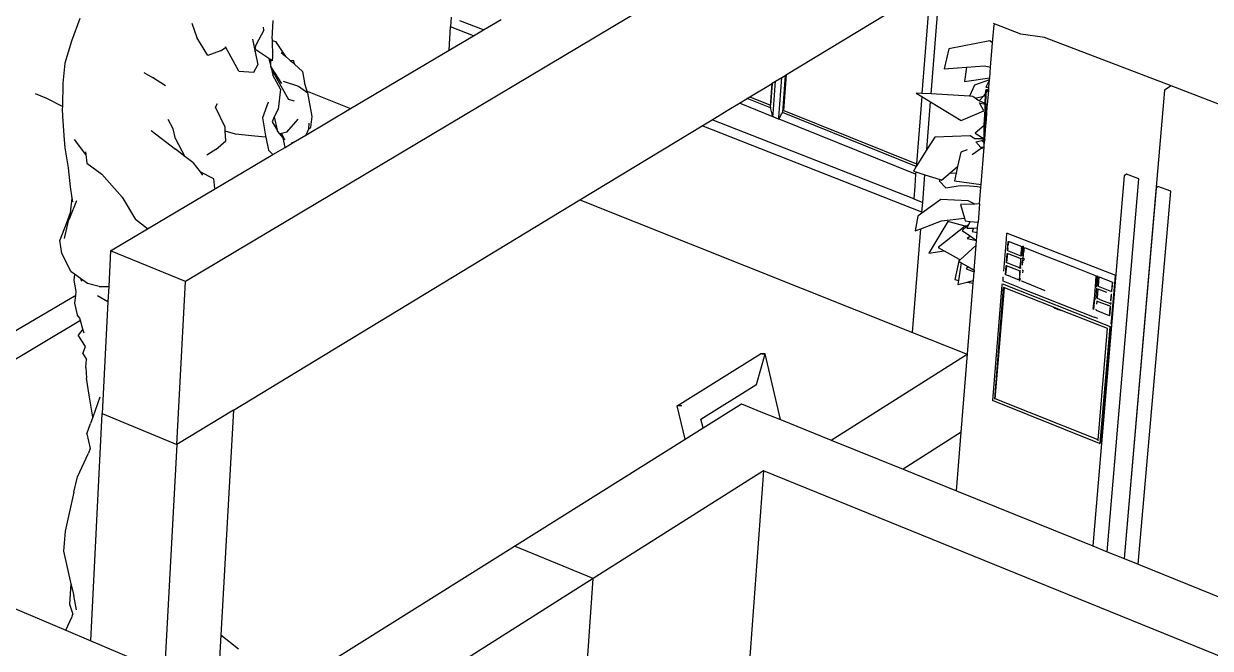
# Model space of a CAD drawing. Header units: millimetres. Extents: x -650 to 3773, y 316 to 2389.
# Drawn here: x 16 to 144.2, y 1126.2 to 1193.7 of the extents above; entities that cross this region are included whole.
import ezdxf

# ---------------------------------------------------------------- set-up
doc = ezdxf.new("R2010")
doc.units = ezdxf.units.MM

# ---------------------------------------------------------------- blocks, each defined once
blk = doc.blocks.new('A$C32a77e9e')
for p, q in [((792.09, 535.69), (683.33, 470.74)), ((763.95, 491.01), (764.91, 503.19)), ((748.3, 493.11), (763.84, 502.54)), ((763.84, 502.54), (762.94, 491.07)), ((671.91, 499.18), (671.03, 496.73)), ((692.7, 496.97), (692.81, 498.95)), ((712.05, 499.3), (711.99, 498.27)), ((715.54, 497.93), (717.47, 499.07)), ((684.01, 498.67), (684.56, 497.1)), ((691.82, 497.92), (690.94, 496.29)), ((691.82, 497.92), (691.77, 498.24)), ((711.83, 495.73), (711.99, 498.27)), ((714.48, 497.29), (711.99, 498.27)), ((715.54, 497.93), (713, 498.93)), ((714.48, 497.29), (715.54, 497.93)), ((770.58, 496.53), (770.74, 498.49)), ((770.87, 498.57), (770.69, 498.64)), ((770.87, 498.57), (770.74, 498.49)), ((773.63, 497.49), (770.87, 498.57)), ((671.03, 496.73), (670.29, 494.34)), ((685.74, 495.18), (684.56, 497.1)), ((690.57, 496.95), (690.86, 495.58)), ((692.7, 496.97), (692.7, 496.79)), ((692.7, 496.79), (693.12, 496.68)), ((692.7, 496.79), (692.74, 495.07)), ((694.17, 495.05), (693.12, 496.68)), ((711.83, 495.73), (714.48, 497.29)), ((770.27, 496.75), (765.85, 495.9)), ((770.58, 496.53), (770.27, 496.75)), ((770.36, 493.9), (770.58, 496.53)), ((776.19, 497.13), (773.63, 497.49)), ((789.87, 491.88), (776.19, 497.13)), ((687.13, 495.68), (685.74, 495.18)), ((687.13, 495.68), (687.63, 496.01)), ((689.1, 493.48), (687.67, 496.11)), ((690.86, 495.58), (690.89, 495.86)), ((690.86, 495.58), (691.17, 494.17)), ((690.89, 495.86), (690.94, 496.29)), ((690.89, 495.86), (690.95, 495.8)), ((692.35, 494.84), (690.95, 495.8)), ((693.67, 495.48), (694.17, 495.05)), ((701.19, 489.43), (711.83, 495.73)), ((765.85, 495.9), (765.34, 493.74)), ((670.25, 493.98), (670.08, 492.18)), ((670.29, 494.34), (670.25, 493.98)), ((690.73, 493.36), (691.17, 494.17)), ((692.57, 494.69), (692.35, 494.84)), ((692.35, 494.84), (692.57, 493.93)), ((692.57, 494.06), (692.57, 494.69)), ((692.72, 494.59), (692.57, 494.69)), ((692.6, 493.87), (692.57, 494.06)), ((692.57, 493.93), (692.57, 494.06)), ((692.57, 493.93), (692.63, 493.68)), ((692.6, 493.87), (693.73, 492.15)), ((692.74, 495.07), (692.72, 494.59)), ((694.17, 495.05), (694.66, 494.64)), ((695.04, 494.58), (694.66, 494.64)), ((694.66, 494.64), (695.03, 494.33)), ((695.03, 494.33), (695.12, 494.25)), ((695.12, 494.25), (695.04, 494.58)), ((695.12, 494.25), (696, 493.43)), ((765.34, 493.74), (767.77, 493.92)), ((767.77, 493.92), (767.56, 492.37)), ((767.77, 493.92), (769.71, 494.06)), ((769.71, 494.06), (770.36, 493.9)), ((770.27, 492.77), (770.36, 493.9)), ((678.84, 493.35), (679.78, 492.8)), ((681.16, 491.88), (679.78, 492.8)), ((689.1, 493.48), (690.73, 493.36)), ((692.63, 493.68), (694.47, 490.42)), ((692.63, 493.68), (692.78, 493.03)), ((693.62, 491.53), (692.78, 493.03)), ((696, 493.43), (696.21, 492.23)), ((747.11, 492.38), (747.79, 492.8)), ((747.48, 488.45), (747.79, 492.8)), ((747.79, 492.8), (748.15, 493.02)), ((748.15, 493.02), (747.86, 489)), ((748.02, 489.22), (748.3, 493.11)), ((748.15, 493.02), (748.3, 493.11)), ((767.56, 492.37), (770.27, 492.77)), ((770.25, 492.55), (768.63, 491.98)), ((770.25, 492.53), (769.86, 491.75)), ((770.19, 491.76), (770.25, 492.53)), ((770.25, 492.55), (770.27, 492.77)), ((770.25, 492.53), (770.25, 492.55)), ((670.08, 492.18), (670.03, 489.67)), ((693.62, 491.53), (693.35, 489.38)), ((693.89, 492.38), (695.55, 491.84)), ((695.55, 491.84), (696.55, 491.13)), ((696.5, 491.3), (696.21, 492.23)), ((696.5, 491.3), (701.19, 489.43)), ((696.55, 491.13), (696.5, 491.3)), ((744.34, 490.7), (746.74, 492.16)), ((746.74, 492.16), (746.57, 489.8)), ((746.58, 489.61), (746.77, 492.18)), ((746.74, 492.16), (746.77, 492.18)), ((746.77, 492.18), (747.11, 492.38)), ((746.85, 488.85), (747.11, 492.38)), ((768.63, 491.98), (768.08, 490.77)), ((769.82, 491.08), (769.87, 491.5)), ((769.86, 491.75), (770.19, 491.76)), ((769.87, 491.5), (769.89, 491.51)), ((769.89, 491.51), (769.92, 491.5)), ((770.01, 491.31), (769.89, 491.16)), ((769.9, 491.29), (769.89, 491.28)), ((769.89, 491.28), (769.9, 491.27)), ((769.89, 491.16), (769.9, 491.27)), ((770.17, 491.59), (769.9, 491.29)), ((769.9, 491.29), (769.92, 491.5)), ((769.9, 491.27), (769.9, 491.29)), ((769.9, 491.27), (769.93, 491.26)), ((769.93, 491.26), (770.01, 491.31)), ((770.01, 491.31), (770.16, 491.4)), ((770.03, 489.83), (770.16, 491.4)), ((770.16, 491.4), (770.17, 491.59)), ((770.17, 491.59), (770.19, 491.76)), ((789.15, 491.43), (784.79, 440.76)), ((789.87, 491.88), (789.15, 491.43)), ((807.86, 484.97), (789.87, 491.88)), ((668.36, 490.52), (667.14, 491.02)), ((670.03, 489.67), (668.36, 490.52)), ((686.58, 489.57), (686.81, 489.98)), ((692.29, 490.12), (691.65, 488.43)), ((695.12, 490.23), (694.47, 490.42)), ((697.02, 488.57), (696.55, 491.13)), ((741.89, 489.21), (743.21, 490.02)), ((743.21, 490.02), (744.06, 490.53)), ((746.77, 488.58), (743.21, 490.02)), ((744.06, 490.53), (744.34, 490.7)), ((746.57, 489.52), (744.06, 490.53)), ((744.34, 490.7), (746.57, 489.8)), ((762.94, 491.07), (762.33, 491.1)), ((762.33, 491.1), (762.92, 490.74)), ((762.92, 490.74), (762.35, 483.45)), ((762.92, 490.74), (763.88, 490.15)), ((763.95, 491.01), (762.94, 491.07)), ((763.48, 484.99), (763.88, 490.15)), ((763.88, 490.15), (767.17, 488.14)), ((768.08, 490.77), (763.95, 491.01)), ((768.43, 490.75), (768.08, 490.77)), ((768.71, 490.54), (768.43, 490.75)), ((768.71, 490.54), (769.58, 490.79)), ((769, 490.33), (768.71, 490.54)), ((769.13, 490.27), (769, 490.33)), ((769.58, 490.79), (769.13, 490.27)), ((769.79, 489.99), (769.13, 490.27)), ((769.63, 489.2), (769.16, 490.04)), ((769.16, 490.04), (769.79, 489.9)), ((769.82, 491.08), (769.58, 490.79)), ((769.79, 489.98), (769.8, 490.98)), ((769.79, 489.98), (769.79, 489.99)), ((769.79, 489.91), (769.79, 489.98)), ((769.81, 489.94), (769.79, 489.98)), ((769.8, 490.98), (769.82, 491.08)), ((769.83, 491.09), (769.82, 491.08)), ((769.86, 489.91), (769.87, 490.98)), ((769.87, 490.98), (769.89, 491.16)), ((769.89, 491.16), (769.87, 491.14)), ((670.03, 489.67), (670.02, 489.37)), ((670.02, 489.37), (670.05, 488.61)), ((687.61, 487.41), (686.58, 489.57)), ((693.35, 489.38), (692.93, 488.52)), ((696.36, 486.56), (701.19, 489.43)), ((740.25, 488.22), (741.89, 489.21)), ((746.58, 489.52), (746.57, 489.52)), ((746.58, 489.52), (746.58, 489.61)), ((746.58, 489.55), (746.59, 489.55)), ((746.59, 489.55), (746.58, 489.55)), ((746.58, 489.55), (746.59, 489.55)), ((746.59, 489.52), (746.58, 489.52)), ((746.59, 489.52), (746.58, 489.52)), ((746.58, 489.49), (746.58, 489.52)), ((746.6, 489.4), (746.58, 489.49)), ((746.59, 489.59), (746.59, 489.58)), ((746.59, 489.58), (746.59, 489.58)), ((746.59, 489.58), (746.59, 489.58)), ((746.59, 489.58), (746.59, 489.55)), ((746.59, 489.55), (746.6, 489.55)), ((746.6, 489.54), (746.59, 489.55)), ((746.59, 489.55), (746.6, 489.55)), ((746.59, 489.55), (746.59, 489.52)), ((746.59, 489.55), (746.59, 489.55)), ((746.59, 489.55), (746.59, 489.55)), ((746.6, 489.53), (746.59, 489.52)), ((746.59, 489.52), (746.59, 489.52)), ((746.8, 488.67), (746.6, 489.4)), ((746.84, 488.59), (746.85, 488.85)), ((747.51, 488.36), (747.8, 488.89)), ((747.8, 488.89), (747.84, 488.96)), ((747.84, 488.96), (747.86, 488.98)), ((747.88, 488.99), (747.86, 489)), ((747.86, 488.98), (747.88, 488.99)), ((762.33, 483.17), (747.88, 488.99)), ((748.02, 489.22), (762.35, 483.45)), ((767.17, 488.14), (769.63, 489.2)), ((769.68, 487.67), (769.78, 489.34)), ((769.78, 489.34), (769.79, 489.9)), ((769.78, 487.83), (769.83, 488.83)), ((769.79, 489.9), (769.82, 489.89)), ((769.82, 489.89), (769.81, 489.94)), ((769.81, 489.94), (769.86, 489.91)), ((769.83, 488.83), (769.86, 489.35)), ((769.9, 488.85), (769.83, 488.83)), ((769.83, 488.83), (769.95, 488.85)), ((769.83, 488.83), (769.83, 488.83)), ((769.86, 489.35), (769.86, 489.91)), ((769.86, 489.91), (770.03, 489.83)), ((769.87, 487.82), (769.95, 488.85)), ((769.95, 488.86), (769.9, 488.85)), ((769.95, 488.86), (770.01, 489.66)), ((769.95, 488.85), (769.95, 488.86)), ((770.01, 489.66), (770.03, 489.83)), ((670.05, 488.61), (670.19, 486.5)), ((682.01, 487.25), (681.47, 488.25)), ((687.63, 487), (687.61, 487.41)), ((691.65, 488.43), (691.98, 486.49)), ((692.93, 488.52), (692.69, 488.01)), ((692.69, 488.01), (693.24, 487.09)), ((692.93, 488.52), (693.24, 487.09)), ((694.3, 486.88), (695.5, 488.29)), ((696.66, 487.85), (696.63, 487.21)), ((696.63, 487.2), (696.89, 487.43)), ((696.89, 487.43), (697.02, 488.57)), ((725.97, 479.55), (739.19, 487.57)), ((739.19, 487.57), (740.25, 488.22)), ((762.95, 478.23), (739.19, 487.57)), ((762.05, 479.65), (740.25, 488.22)), ((746.81, 488.57), (746.77, 488.58)), ((746.82, 488.59), (746.8, 488.67)), ((746.81, 488.57), (746.84, 488.57)), ((746.84, 488.59), (746.82, 488.59)), ((746.84, 488.57), (746.84, 488.59)), ((746.84, 488.56), (746.84, 488.57)), ((746.84, 488.56), (746.88, 488.54)), ((746.89, 488.61), (746.88, 488.6)), ((746.88, 488.59), (746.89, 488.6)), ((746.88, 488.54), (747.4, 488.33)), ((747.4, 488.33), (747.45, 488.31)), ((747.45, 488.31), (747.49, 488.33)), ((747.47, 488.33), (747.48, 488.45)), ((747.47, 488.33), (747.49, 488.33)), ((747.48, 488.3), (747.49, 488.33)), ((747.52, 488.28), (747.48, 488.3)), ((747.49, 488.33), (747.51, 488.36)), ((747.49, 488.33), (747.51, 488.34)), ((747.49, 488.33), (747.49, 488.33)), ((762.26, 482.34), (747.52, 488.28)), ((769.67, 487.61), (768.68, 486.76)), ((769.68, 487.67), (769.65, 487.66)), ((769.65, 487.66), (769.67, 487.64)), ((769.66, 487.44), (769.65, 487.41)), ((769.65, 487.41), (769.66, 487.42)), ((769.66, 487.44), (769.67, 487.61)), ((769.66, 487.42), (769.66, 487.44)), ((769.66, 487.39), (769.66, 487.42)), ((769.66, 487.02), (769.66, 487.39)), ((769.67, 487.61), (769.67, 487.64)), ((769.67, 487.64), (769.76, 487.55)), ((769.77, 487.68), (769.68, 487.67)), ((769.73, 487.55), (769.72, 487.54)), ((769.72, 487.43), (769.72, 487.43)), ((769.78, 487.83), (769.75, 487.84)), ((769.75, 487.84), (769.78, 487.83)), ((769.75, 487.44), (769.76, 487.55)), ((769.75, 487.44), (769.84, 487.47)), ((769.75, 487.39), (769.75, 487.44)), ((769.76, 487.12), (769.75, 487.39)), ((769.76, 487.55), (769.84, 487.48)), ((769.77, 487.69), (769.78, 487.83)), ((769.85, 487.76), (769.77, 487.69)), ((769.77, 487.68), (769.77, 487.69)), ((769.81, 487.68), (769.77, 487.68)), ((769.84, 487.8), (769.78, 487.83)), ((769.78, 487.83), (769.87, 487.82)), ((769.78, 487.83), (769.78, 487.83)), ((769.85, 487.76), (769.81, 487.68)), ((769.86, 487.69), (769.81, 487.68)), ((769.81, 487.17), (769.84, 487.47)), ((769.86, 487.8), (769.84, 487.8)), ((769.87, 487.8), (769.84, 487.8)), ((769.84, 487.48), (769.86, 487.69)), ((769.84, 487.47), (769.84, 487.48)), ((769.86, 487.78), (769.85, 487.76)), ((769.86, 487.77), (769.85, 487.76)), ((769.86, 487.8), (769.87, 487.8)), ((769.86, 487.78), (769.86, 487.8)), ((769.86, 487.77), (769.86, 487.78)), ((769.86, 487.69), (769.86, 487.77)), ((769.87, 487.8), (769.87, 487.82)), ((670.19, 486.5), (670.31, 485.2)), ((679.61, 487.05), (682.26, 485.03)), ((682.27, 486.17), (682.01, 487.25)), ((682.27, 486.17), (683.28, 484.24)), ((688.73, 486.67), (687.63, 487)), ((687.7, 485.93), (687.63, 487)), ((690.85, 486.45), (688.73, 486.67)), ((691.99, 486.35), (690.85, 486.45)), ((691.98, 486.49), (692.01, 486.35)), ((692.01, 486.35), (691.99, 486.35)), ((692.01, 486.35), (692.31, 484.93)), ((693.24, 487.09), (693.3, 486.98)), ((693.53, 486.7), (693.3, 486.98)), ((693.3, 486.98), (693.44, 486.76)), ((693.73, 486.74), (693.53, 486.7)), ((693.91, 486.25), (693.53, 486.7)), ((694.3, 486.88), (693.73, 486.74)), ((693.73, 486.74), (694.03, 486.06)), ((694.1, 485.22), (693.91, 486.25)), ((694.99, 485.75), (696.36, 486.56)), ((696.63, 487.2), (696.36, 486.56)), ((696.63, 487.21), (696.63, 487.2)), ((764.33, 486.34), (763.48, 484.99)), ((768.16, 486.49), (764.33, 486.34)), ((768.66, 486.14), (768.16, 486.49)), ((769.57, 486.15), (768.66, 486.14)), ((768.68, 486.76), (769.68, 486.15)), ((769.6, 486.09), (769.57, 486.15)), ((769.72, 487.08), (769.66, 487.02)), ((769.66, 487.02), (769.66, 487.02)), ((769.66, 487.02), (769.71, 487.01)), ((769.66, 487.02), (769.66, 487.02)), ((769.68, 486.15), (769.66, 487.02)), ((769.66, 487.02), (769.66, 487.02)), ((769.68, 486.15), (769.73, 486.12)), ((769.68, 486.08), (769.68, 486.15)), ((769.71, 487.01), (769.72, 487.02)), ((769.73, 486.12), (769.77, 486.61)), ((769.73, 486.12), (769.73, 486.08)), ((769.74, 487.03), (769.76, 487.04)), ((769.76, 487.12), (769.75, 487.11)), ((769.81, 487.17), (769.76, 487.12)), ((769.76, 487.04), (769.76, 487.12)), ((769.76, 487.04), (769.81, 487.07)), ((769.77, 486.61), (769.76, 487.04)), ((769.77, 486.61), (769.81, 487.07)), ((769.81, 487.07), (769.81, 487.17)), ((670.31, 485.2), (670.64, 483.02)), ((672.55, 484.46), (671.33, 486.07)), ((683.28, 484.24), (682.26, 485.03)), ((686.61, 484.99), (685.63, 484.4)), ((686.61, 484.99), (687.7, 485.93)), ((692.31, 484.93), (692.79, 484.45)), ((692.79, 484.45), (694.1, 485.22)), ((694.1, 485.22), (694.99, 485.75)), ((694.99, 485.75), (694.79, 485.73)), ((763.48, 484.99), (762.33, 483.16)), ((767.84, 484.97), (767.13, 484.7)), ((768.39, 484.45), (769.35, 485.13)), ((768.77, 485.82), (769.4, 485.99)), ((769.3, 485.21), (768.77, 485.82)), ((769.65, 485.24), (769.3, 485.21)), ((769.36, 485.14), (769.3, 485.21)), ((769.34, 481.23), (769.66, 485.24)), ((769.35, 485.13), (769.36, 485.14)), ((769.44, 485.1), (769.35, 485.13)), ((769.4, 485.99), (769.61, 486.05)), ((769.4, 485.99), (769.68, 485.71)), ((769.65, 485.24), (769.44, 485.1)), ((769.61, 486.05), (769.6, 486.09)), ((769.68, 486.08), (769.6, 486.09)), ((769.66, 485.24), (769.65, 485.24)), ((769.66, 485.24), (769.68, 485.54)), ((769.73, 486.08), (769.68, 486.08)), ((769.68, 485.71), (769.68, 486.08)), ((769.68, 485.54), (769.68, 485.71)), ((769.68, 485.71), (769.7, 485.69)), ((769.68, 485.54), (769.7, 485.69)), ((769.7, 485.69), (769.73, 486.08)), ((672.51, 484.76), (672.55, 484.46)), ((672.55, 484.46), (672.66, 483.53)), ((680.21, 477), (692.79, 484.45)), ((684.12, 483.59), (683.28, 484.24)), ((684.12, 483.59), (684.91, 482.58)), ((767.13, 484.7), (766.79, 483.16)), ((670.64, 483.02), (670.86, 480.96)), ((672.66, 483.53), (674.31, 482.32)), ((674.31, 482.32), (676.49, 479.84)), ((686.4, 481.84), (684.91, 482.58)), ((684.91, 482.58), (685.18, 482.24)), ((762.33, 483.16), (762.02, 482.67)), ((762.02, 482.67), (762.28, 482.59)), ((762.26, 482.34), (762.16, 481.03)), ((762.28, 482.59), (762.26, 482.34)), ((762.28, 482.59), (763.27, 482.27)), ((762.35, 483.45), (762.33, 483.17)), ((762.33, 483.17), (762.33, 483.16)), ((763.03, 479.27), (763.27, 482.27)), ((763.27, 482.27), (764.92, 481.75)), ((765.07, 481.7), (765.98, 482.47)), ((765.98, 482.47), (766.79, 483.16)), ((765.98, 482.47), (766.64, 482.45)), ((766.64, 482.45), (766.46, 481.62)), ((766.79, 483.16), (766.64, 482.45)), ((785.04, 482.32), (784.8, 482.16)), ((786.4, 481.84), (785.04, 482.32)), ((686.51, 480.82), (686.4, 481.84)), ((762.16, 481.03), (762.05, 479.65)), ((764.92, 481.75), (764.81, 481.6)), ((764.81, 481.6), (765.52, 480.87)), ((764.92, 481.75), (765.07, 481.7)), ((765.52, 480.87), (767.08, 481.1)), ((766.46, 481.62), (769.34, 481.23)), ((767.08, 481.1), (768.1, 481.09)), ((768.1, 481.09), (768.95, 480.99)), ((768.95, 480.99), (769.31, 480.92)), ((769.31, 480.92), (769.34, 481.23)), ((784.8, 482.16), (781.41, 442.13)), ((782.97, 441.5), (786.4, 481.84)), ((788.44, 480.99), (788.25, 480.82)), ((789.86, 480.5), (788.44, 480.99)), ((670.86, 480.96), (671.06, 479.73)), ((671.06, 479.73), (670.88, 478.17)), ((671.06, 479.73), (671.12, 479.34)), ((676.49, 479.84), (677.92, 477.42)), ((769.17, 479.12), (769.31, 480.92)), ((788.25, 480.82), (784.81, 440.76)), ((786.33, 440.14), (789.86, 480.5)), ((670.82, 477.62), (671.6, 479.47)), ((688.52, 456.8), (725.97, 479.55)), ((725.97, 479.55), (761.93, 465.21)), ((762.05, 479.65), (763.03, 479.27)), ((764.97, 479.6), (762.94, 478.13)), ((762.95, 478.23), (763.03, 479.27)), ((767.93, 479.46), (764.97, 479.6)), ((768.67, 479.1), (767.12, 479.06)), ((767.12, 479.06), (767.55, 477.58)), ((768.67, 479.1), (767.93, 479.46)), ((769.17, 479.12), (768.67, 479.1)), ((769.17, 479.12), (769.01, 477.13)), ((769.17, 479.12), (769.17, 479.12)), ((670.24, 475.38), (670.68, 477.29)), ((670.88, 478.17), (670.44, 476.95)), ((670.68, 477.29), (670.82, 477.62)), ((670.88, 478.17), (670.82, 477.62)), ((679.24, 476.42), (677.92, 477.42)), ((762.5, 477.8), (762.21, 476.19)), ((762.94, 478.13), (762.5, 477.8)), ((762.81, 476.43), (765.04, 477.3)), ((762.95, 478.23), (762.94, 478.13)), ((765.74, 477.21), (763.68, 473.78)), ((765.04, 477.3), (767.55, 477.58)), ((767.61, 476.7), (765.74, 477.21)), ((767.55, 477.58), (767.63, 477.3)), ((767.63, 477.3), (768.17, 477.23)), ((768.17, 477.23), (767.99, 476.89)), ((768.17, 477.23), (769.01, 477.13)), ((768.96, 476.53), (769.01, 477.13)), ((670.44, 476.95), (669.75, 475.21)), ((675.23, 474.05), (679.24, 476.42)), ((679.24, 476.42), (680.21, 477)), ((680.2, 477.03), (680.21, 477)), ((761.93, 465.21), (762.81, 476.43)), ((762.21, 476.19), (762.81, 476.43)), ((767.61, 476.7), (764.68, 474.42)), ((767.8, 476.72), (767.29, 476.25)), ((767.29, 476.25), (768.18, 475.63)), ((767.68, 476.75), (767.61, 476.7)), ((767.8, 476.72), (767.68, 476.75)), ((767.99, 476.89), (767.78, 476.49)), ((767.78, 476.49), (768.52, 476.51)), ((767.99, 476.89), (767.8, 476.72)), ((768.52, 476.51), (768.36, 476.15)), ((768.36, 476.15), (768.92, 476.01)), ((768.52, 476.51), (768.96, 476.53)), ((768.85, 475.17), (768.92, 476.01)), ((768.92, 476.01), (768.96, 476.53)), ((772.07, 475.31), (772.13, 475.94)), ((772.11, 475.98), (772.16, 475.96)), ((772.13, 475.94), (772.16, 475.96)), ((772.16, 475.96), (783.87, 471.41)), ((669.98, 473.76), (669.75, 475.21)), ((768.81, 474.66), (767.08, 473.07)), ((768.18, 475.63), (767.83, 475.37)), ((767.83, 475.37), (768.85, 475.16)), ((768.18, 475.63), (768.85, 475.17)), ((768.59, 471.94), (768.81, 474.66)), ((768.81, 474.66), (768.85, 475.16)), ((768.85, 475.16), (768.85, 475.17)), ((771.86, 472.7), (772.07, 475.31)), ((772.19, 474.05), (772.27, 475.06)), ((772.19, 474.05), (772.24, 474.6)), ((772.24, 474.6), (772.28, 474.91)), ((772.28, 474.91), (772.25, 474.64)), ((772.27, 475.06), (772.29, 475.06)), ((772.28, 474.93), (772.29, 475.04)), ((772.29, 475.04), (772.28, 474.93)), ((772.28, 474.91), (772.28, 474.93)), ((772.29, 475.05), (772.29, 475.06)), ((772.29, 475.06), (772.3, 475.05)), ((772.3, 475.05), (772.29, 475.05)), ((772.29, 475.04), (772.29, 475.05)), ((772.29, 475.04), (772.29, 475.04)), ((772.3, 475.05), (772.35, 475.04)), ((772.35, 475.03), (772.35, 475.04)), ((772.35, 475.04), (772.36, 475.03)), ((772.35, 475.03), (772.35, 475.03)), ((772.36, 475.03), (772.35, 475.03)), ((772.37, 475.03), (772.36, 475.03)), ((772.36, 475.03), (772.36, 475.03)), ((772.36, 475.03), (772.36, 475.02)), ((772.36, 475.03), (772.37, 475.03)), ((772.37, 475.03), (772.43, 475)), ((772.43, 475), (772.43, 475)), ((772.43, 475), (773.73, 474.5)), ((773.87, 474.56), (773.79, 473.61)), ((773.87, 474.56), (773.87, 474.57)), ((773.89, 474.58), (773.89, 474.57)), ((670.97, 471.77), (669.98, 473.76)), ((675.23, 474.05), (675.04, 470.17)), ((683.33, 470.74), (675.23, 474.05)), ((763.68, 473.78), (765.35, 474.04)), ((764.68, 474.42), (765.35, 474.04)), ((765.35, 474.04), (766.97, 473.13)), ((772.08, 472.75), (772.16, 473.76)), ((772.08, 472.75), (772.17, 473.63)), ((772.17, 473.63), (772.11, 472.94)), ((772.16, 473.76), (772.19, 473.76)), ((772.18, 473.74), (772.17, 473.63)), ((772.17, 473.63), (772.18, 473.74)), ((772.18, 473.74), (772.19, 473.76)), ((772.2, 473.75), (772.18, 473.74)), ((772.18, 473.74), (772.18, 473.74)), ((772.19, 473.76), (772.2, 473.75)), ((772.2, 473.75), (772.24, 473.73)), ((772.22, 474.28), (772.21, 474.08)), ((772.21, 474.08), (772.21, 474.07)), ((772.21, 474.07), (773.64, 473.51)), ((772.24, 473.72), (772.24, 473.73)), ((772.24, 473.73), (772.33, 473.7)), ((772.24, 473.71), (772.24, 473.72)), ((772.33, 473.7), (772.33, 473.7)), ((772.33, 473.7), (773.62, 473.2)), ((772.33, 473.68), (772.33, 473.69)), ((772.66, 473.55), (772.67, 473.56)), ((772.75, 473.52), (772.74, 473.52)), ((772.93, 473.45), (772.93, 473.45)), ((773.09, 473.39), (773.09, 473.39)), ((773.23, 473.34), (773.23, 473.34)), ((773.25, 473.33), (773.25, 473.33)), ((773.65, 473.66), (773.64, 473.51)), ((773.64, 473.51), (773.66, 473.52)), ((773.68, 473.99), (773.65, 473.66)), ((773.65, 473.66), (773.67, 473.65)), ((773.66, 473.52), (773.65, 473.5)), ((773.65, 473.5), (773.66, 473.49)), ((773.65, 473.5), (773.66, 473.5)), ((773.67, 473.65), (773.66, 473.52)), ((773.66, 473.52), (773.67, 473.65)), ((773.66, 473.5), (773.72, 473.54)), ((773.66, 473.52), (773.67, 473.52)), ((773.67, 473.52), (773.66, 473.5)), ((773.66, 473.5), (773.66, 473.49)), ((773.69, 474), (773.67, 473.65)), ((773.67, 473.65), (773.68, 473.78)), ((773.68, 473.78), (773.67, 473.65)), ((773.67, 473.65), (773.67, 473.54)), ((773.68, 473.65), (773.67, 473.54)), ((773.67, 473.65), (773.67, 473.65)), ((773.68, 473.65), (773.67, 473.65)), ((773.67, 473.65), (773.67, 473.65)), ((773.72, 473.56), (773.67, 473.52)), ((773.67, 473.54), (773.67, 473.52)), ((773.76, 474.47), (773.68, 473.65)), ((773.71, 474.33), (773.68, 474.01)), ((773.68, 473.78), (773.73, 474.25)), ((773.69, 474), (773.68, 474.01)), ((773.68, 474.01), (773.68, 474.01)), ((773.68, 474.01), (773.68, 473.99)), ((773.69, 474), (773.68, 473.78)), ((773.69, 474), (773.68, 473.99)), ((773.68, 473.99), (773.68, 473.99)), ((773.72, 473.63), (773.68, 473.65)), ((773.7, 474.11), (773.69, 474)), ((773.69, 474), (773.69, 474)), ((773.72, 474.38), (773.7, 474.11)), ((773.72, 474.36), (773.7, 474.11)), ((773.7, 474.3), (773.71, 474.33)), ((773.72, 474.49), (773.71, 474.33)), ((773.71, 474.33), (773.72, 474.36)), ((773.73, 474.5), (773.72, 474.38)), ((773.72, 474.49), (773.72, 474.36)), ((773.72, 474.38), (773.73, 474.41)), ((773.72, 474.36), (773.72, 474.38)), ((773.73, 474.5), (773.76, 474.47)), ((773.8, 473.6), (773.79, 473.61)), ((773.79, 473.61), (773.79, 473.61)), ((773.79, 473.59), (773.8, 473.6)), ((773.79, 473.53), (773.8, 473.6)), ((773.89, 474.5), (773.8, 473.6)), ((773.8, 473.6), (773.88, 473.98)), ((773.87, 473.24), (774.01, 474.38)), ((773.88, 474.15), (773.87, 474.14)), ((773.87, 474.14), (773.88, 474.14)), ((773.98, 473.97), (774, 474.12)), ((774, 474.16), (774.03, 474.37)), ((774.01, 474.16), (774, 474.16)), ((774, 474.12), (774, 474.16)), ((774, 474.12), (774.01, 474.12)), ((774.01, 474.38), (774.03, 474.37)), ((774.03, 474.37), (774.09, 474.35)), ((774.09, 474.35), (776.56, 473.4)), ((776.56, 473.4), (779.24, 472.35)), ((766.93, 472.91), (766.51, 470.93)), ((767.18, 472.76), (766.9, 470.85)), ((766.93, 472.94), (766.91, 472.92)), ((766.91, 472.92), (766.93, 472.91)), ((766.97, 473.13), (766.93, 472.94)), ((767.08, 473.07), (766.93, 472.94)), ((766.93, 472.91), (767.18, 472.76)), ((766.97, 473.13), (767.08, 473.07)), ((767.18, 472.76), (767.89, 472.35)), ((767.89, 472.35), (767.74, 472.11)), ((767.74, 472.11), (768.58, 471.78)), ((767.89, 472.35), (768.59, 471.94)), ((771.79, 471.86), (771.86, 472.7)), ((771.97, 471.45), (772.05, 472.46)), ((771.97, 471.45), (772.07, 472.33)), ((772.07, 472.33), (771.99, 471.48)), ((772.05, 472.46), (772.08, 472.45)), ((772.08, 472.44), (772.07, 472.33)), ((772.07, 472.33), (772.08, 472.44)), ((772.08, 472.45), (772.09, 472.45)), ((772.09, 472.45), (772.08, 472.44)), ((772.08, 472.44), (772.08, 472.45)), ((772.08, 472.44), (772.08, 472.44)), ((772.09, 472.45), (772.13, 472.43)), ((772.1, 472.78), (772.11, 472.77)), ((772.11, 472.77), (772.16, 472.75)), ((772.13, 472.42), (772.13, 472.43)), ((772.13, 472.43), (772.22, 472.4)), ((772.13, 472.41), (772.13, 472.42)), ((772.14, 472.41), (772.14, 472.42)), ((772.16, 472.74), (772.16, 472.75)), ((772.16, 472.75), (772.29, 472.7)), ((772.22, 472.4), (772.22, 472.4)), ((772.22, 472.4), (773.52, 471.89)), ((772.22, 472.38), (772.22, 472.38)), ((772.29, 472.69), (772.29, 472.7)), ((772.29, 472.7), (772.62, 472.57)), ((772.48, 472.27), (772.48, 472.29)), ((772.59, 472.24), (772.59, 472.23)), ((772.62, 472.57), (772.62, 472.56)), ((772.62, 472.57), (773.2, 472.34)), ((772.71, 472.2), (772.66, 472.2)), ((773.2, 472.33), (773.2, 472.34)), ((773.2, 472.34), (773.39, 472.26)), ((773.39, 472.26), (773.38, 472.26)), ((773.39, 472.26), (773.49, 472.22)), ((773.44, 473.26), (773.43, 473.26)), ((773.49, 472.22), (773.49, 472.22)), ((773.49, 472.22), (773.53, 472.21)), ((773.54, 472.34), (773.53, 472.23)), ((773.53, 472.23), (773.55, 472.22)), ((773.53, 472.23), (773.53, 472.21)), ((773.53, 472.21), (773.55, 472.22)), ((773.55, 472.43), (773.54, 472.36)), ((773.54, 472.36), (773.54, 472.35)), ((773.56, 472.35), (773.54, 472.36)), ((773.54, 472.35), (773.54, 472.35)), ((773.54, 472.35), (773.55, 472.34)), ((773.54, 472.35), (773.54, 472.34)), ((773.54, 472.34), (773.55, 472.34)), ((773.54, 472.34), (773.54, 472.34)), ((773.55, 472.34), (773.54, 472.34)), ((773.57, 472.71), (773.55, 472.5)), ((773.55, 472.5), (773.55, 472.43)), ((773.55, 472.5), (773.56, 472.44)), ((773.56, 472.44), (773.55, 472.43)), ((773.55, 472.43), (773.55, 472.43)), ((773.55, 472.34), (773.56, 472.34)), ((773.56, 472.34), (773.55, 472.34)), ((773.55, 472.34), (773.55, 472.34)), ((773.55, 472.34), (773.56, 472.33)), ((773.55, 472.22), (773.56, 472.33)), ((773.56, 472.33), (773.55, 472.22)), ((773.55, 472.22), (773.55, 472.22)), ((773.55, 472.22), (773.55, 472.22)), ((773.55, 472.22), (773.55, 472.2)), ((773.55, 472.22), (773.55, 472.22)), ((773.55, 472.22), (773.56, 472.22)), ((773.55, 472.22), (773.56, 472.22)), ((773.55, 472.2), (773.56, 472.21)), ((773.56, 472.18), (773.55, 472.2)), ((773.58, 472.71), (773.56, 472.44)), ((773.57, 472.45), (773.56, 472.44)), ((773.56, 472.43), (773.56, 472.44)), ((773.56, 472.44), (773.56, 472.44)), ((773.56, 472.44), (773.56, 472.43)), ((773.57, 472.4), (773.56, 472.43)), ((773.56, 472.43), (773.56, 472.35)), ((773.56, 472.35), (773.57, 472.4)), ((773.56, 472.35), (773.56, 472.35)), ((773.56, 472.35), (773.56, 472.34)), ((773.57, 472.35), (773.56, 472.35)), ((773.56, 472.34), (773.56, 472.35)), ((773.56, 472.34), (773.56, 472.34)), ((773.56, 472.34), (773.56, 472.33)), ((773.56, 472.33), (773.56, 472.34)), ((773.56, 472.33), (773.56, 472.34)), ((773.56, 472.34), (773.56, 472.34)), ((773.56, 472.34), (773.57, 472.33)), ((773.56, 472.33), (773.56, 472.33)), ((773.56, 472.33), (773.57, 472.31)), ((773.56, 472.33), (773.56, 472.33)), ((773.57, 472.33), (773.56, 472.33)), ((773.57, 472.31), (773.56, 472.22)), ((773.56, 472.22), (773.57, 472.31)), ((773.6, 472.24), (773.56, 472.22)), ((773.56, 472.21), (773.56, 472.22)), ((773.56, 472.22), (773.56, 472.22)), ((773.56, 472.22), (773.56, 472.22)), ((773.56, 472.22), (773.57, 472.21)), ((773.56, 472.18), (773.56, 472.21)), ((773.56, 472.21), (773.57, 472.21)), ((773.59, 472.91), (773.57, 472.71)), ((773.58, 472.71), (773.57, 472.71)), ((773.57, 472.71), (773.57, 472.71)), ((773.57, 472.45), (773.58, 472.54)), ((773.58, 472.54), (773.57, 472.45)), ((773.58, 472.46), (773.57, 472.45)), ((773.57, 472.36), (773.58, 472.46)), ((773.57, 472.4), (773.57, 472.45)), ((773.57, 472.45), (773.57, 472.45)), ((773.57, 472.45), (773.57, 472.38)), ((773.57, 472.4), (773.57, 472.4)), ((773.57, 472.38), (773.57, 472.4)), ((773.57, 472.38), (773.57, 472.35)), ((773.57, 472.36), (773.57, 472.38)), ((773.57, 472.35), (773.57, 472.36)), ((773.58, 472.35), (773.57, 472.36)), ((773.57, 472.35), (773.57, 472.33)), ((773.58, 472.35), (773.57, 472.35)), ((773.57, 472.35), (773.57, 472.35)), ((773.57, 472.33), (773.57, 472.35)), ((773.57, 472.33), (773.57, 472.33)), ((773.57, 472.33), (773.57, 472.31)), ((773.58, 472.33), (773.57, 472.33)), ((773.57, 472.31), (773.57, 472.33)), ((773.57, 472.33), (773.57, 472.33)), ((773.57, 472.31), (773.57, 472.31)), ((773.57, 472.31), (773.59, 472.28)), ((773.57, 472.21), (773.6, 472.23)), ((773.57, 472.21), (773.6, 472.2)), ((773.6, 472.91), (773.58, 472.71)), ((773.59, 472.72), (773.58, 472.71)), ((773.59, 472.72), (773.58, 472.54)), ((773.58, 472.54), (773.6, 472.72)), ((773.58, 472.46), (773.6, 472.72)), ((773.62, 472.5), (773.58, 472.46)), ((773.62, 472.33), (773.58, 472.35)), ((773.58, 472.33), (773.58, 472.35)), ((773.58, 472.33), (773.62, 472.31)), ((773.62, 472.31), (773.58, 472.33)), ((773.58, 472.33), (773.58, 472.33)), ((773.59, 472.28), (773.58, 472.33)), ((773.59, 473), (773.6, 472.99)), ((773.6, 472.99), (773.59, 472.91)), ((773.59, 472.91), (773.59, 472.91)), ((773.59, 472.91), (773.6, 472.91)), ((773.6, 472.91), (773.59, 472.72)), ((773.6, 472.72), (773.59, 472.72)), ((773.6, 472.24), (773.59, 472.28)), ((773.59, 472.28), (773.61, 472.25)), ((773.61, 473.1), (773.6, 473.11)), ((773.61, 473.07), (773.6, 473.08)), ((773.61, 473.07), (773.6, 473.03)), ((773.6, 473.03), (773.6, 473.03)), ((773.61, 473.03), (773.6, 473.03)), ((773.6, 473.03), (773.6, 472.99)), ((773.61, 473.03), (773.6, 472.99)), ((773.6, 472.99), (773.6, 472.99)), ((773.6, 472.99), (773.6, 472.99)), ((773.6, 472.99), (773.62, 472.97)), ((773.6, 472.99), (773.6, 472.91)), ((773.6, 472.99), (773.6, 472.91)), ((773.6, 472.91), (773.62, 472.92)), ((773.6, 472.72), (773.62, 472.92)), ((773.6, 472.72), (773.62, 472.92)), ((773.6, 472.91), (773.6, 472.91)), ((773.62, 472.73), (773.6, 472.72)), ((773.6, 472.72), (773.6, 472.72)), ((773.61, 472.25), (773.6, 472.24)), ((773.6, 472.23), (773.61, 472.24)), ((773.6, 472.23), (773.6, 472.24)), ((773.6, 472.2), (773.6, 472.23)), ((773.62, 472.11), (773.6, 472.2)), ((773.6, 472.2), (773.62, 472.19)), ((773.62, 473.19), (773.61, 473.17)), ((773.61, 473.18), (773.61, 473.17)), ((773.61, 473.17), (773.61, 473.1)), ((773.61, 473.17), (773.61, 473.1)), ((773.61, 473.17), (773.62, 473.17)), ((773.62, 473.09), (773.61, 473.1)), ((773.61, 473.1), (773.61, 473.1)), ((773.61, 473.1), (773.61, 473.07)), ((773.61, 473.1), (773.61, 473.07)), ((773.62, 473.07), (773.61, 473.07)), ((773.61, 473.07), (773.61, 473.07)), ((773.61, 473.07), (773.61, 473.03)), ((773.62, 473.03), (773.61, 473.03)), ((773.62, 472.26), (773.61, 472.25)), ((773.61, 472.24), (773.62, 472.25)), ((773.61, 472.25), (773.61, 472.24)), ((773.61, 472.24), (773.62, 472.23)), ((773.62, 473.2), (773.62, 473.19)), ((773.62, 472.92), (773.62, 472.96)), ((773.62, 472.92), (773.62, 472.92)), ((773.62, 472.92), (773.62, 472.92)), ((773.78, 473.28), (773.79, 473.27)), ((773.79, 473.26), (773.78, 473.23)), ((773.79, 473.26), (773.78, 473.26)), ((773.87, 473.13), (773.78, 473.17)), ((773.79, 473.27), (773.79, 473.26)), ((773.84, 472.98), (773.79, 473)), ((773.79, 473), (773.81, 472.98)), ((773.79, 472.97), (773.8, 472.97)), ((773.8, 472.97), (773.79, 472.97)), ((773.84, 472.85), (773.79, 472.92)), ((773.79, 472.82), (773.79, 472.86)), ((773.84, 472.85), (773.79, 472.82)), ((773.79, 472.82), (773.8, 472.81)), ((773.79, 472.82), (773.79, 472.82)), ((773.8, 472.81), (773.79, 472.82)), ((773.8, 472.97), (773.81, 472.98)), ((773.83, 472.96), (773.8, 472.97)), ((773.83, 472.5), (773.8, 472.81)), ((773.8, 472.81), (773.85, 472.76)), ((773.82, 472.22), (773.8, 472.21)), ((773.8, 472.12), (773.81, 472.12)), ((773.81, 472.98), (773.83, 472.96)), ((773.81, 472.98), (773.84, 472.98)), ((773.86, 472.95), (773.83, 472.96)), ((773.83, 472.96), (773.86, 472.93)), ((773.84, 472.98), (773.86, 472.99)), ((773.86, 472.98), (773.84, 472.98)), ((773.85, 472.83), (773.84, 472.85)), ((773.85, 472.85), (773.84, 472.85)), ((773.94, 473.1), (773.92, 473.11)), ((773.94, 473.1), (773.93, 473.01)), ((773.93, 473.01), (773.93, 473.01)), ((773.93, 473.01), (773.93, 472.97)), ((773.95, 473.25), (773.94, 473.1)), ((779.24, 472.35), (781.77, 471.34)), ((671.34, 471.51), (670.97, 471.77)), ((671.34, 471.51), (671.26, 470.86)), ((671.26, 470.86), (671.48, 469.66)), ((672, 471.04), (671.34, 471.51)), ((672, 471.04), (672.1, 470.76)), ((672.75, 470.51), (672, 471.04)), ((682.39, 453.08), (683.33, 470.74)), ((766.51, 470.93), (766.9, 470.85)), ((766.9, 470.85), (766.84, 470.41)), ((767.82, 470.67), (768.51, 470.84)), ((768.48, 470.53), (768.51, 470.84)), ((768.51, 470.84), (768.58, 471.78)), ((768.59, 471.94), (768.58, 471.78)), ((771.71, 470.76), (771.74, 471.23)), ((773.52, 470.03), (771.71, 470.76)), ((771.99, 471.48), (772, 471.47)), ((772, 471.47), (772.05, 471.45)), ((772.05, 471.44), (772.05, 471.45)), ((772.05, 471.45), (772.27, 471.36)), ((772.16, 471.4), (772.27, 471.36)), ((772.52, 471.26), (772.27, 471.36)), ((772.52, 471.26), (772.51, 471.26)), ((772.52, 471.26), (772.54, 471.25)), ((772.52, 471.26), (772.7, 471.19)), ((772.7, 471.18), (772.7, 471.19)), ((772.7, 471.19), (772.91, 471.11)), ((772.9, 471.11), (772.91, 471.11)), ((772.91, 471.11), (773, 471.07)), ((773, 471.07), (773, 471.07)), ((773, 471.07), (773.06, 471.05)), ((773.06, 471.04), (773.06, 471.05)), ((773.06, 471.05), (773.16, 471.01)), ((773.16, 471.01), (773.16, 471)), ((773.16, 471.01), (773.23, 470.98)), ((773.23, 470.98), (773.23, 470.98)), ((773.23, 470.98), (773.27, 470.96)), ((773.28, 471.96), (773.27, 471.98)), ((773.28, 470.96), (773.27, 470.96)), ((773.28, 470.96), (773.28, 470.96)), ((773.28, 470.96), (773.37, 470.93)), ((773.37, 470.93), (773.37, 470.92)), ((773.37, 470.93), (773.42, 470.91)), ((773.42, 470.91), (773.44, 470.91)), ((773.44, 470.91), (773.45, 470.92)), ((773.44, 470.91), (773.44, 470.89)), ((773.44, 470.89), (773.45, 470.89)), ((773.44, 470.83), (773.46, 470.83)), ((773.54, 471.84), (773.45, 470.89)), ((773.46, 470.83), (773.47, 470.85)), ((773.5, 470.78), (773.46, 470.78)), ((773.49, 471.53), (773.48, 471.46)), ((773.48, 471.45), (773.48, 471.46)), ((773.48, 471.46), (773.48, 471.36)), ((773.51, 471.77), (773.49, 471.53)), ((773.5, 471.76), (773.49, 471.53)), ((773.5, 471.75), (773.49, 471.69)), ((773.51, 471.89), (773.5, 471.75)), ((773.51, 471.89), (773.5, 471.76)), ((773.51, 471.77), (773.5, 471.76)), ((773.5, 471.76), (773.5, 471.75)), ((773.5, 471.75), (773.5, 471.74)), ((773.52, 471.89), (773.51, 471.77)), ((773.51, 471.48), (773.59, 471.54)), ((773.57, 471), (773.51, 471.03)), ((773.51, 471.01), (773.56, 470.99)), ((773.56, 470.99), (773.51, 471.01)), ((773.56, 470.98), (773.51, 470.96)), ((773.51, 470.96), (773.51, 470.95)), ((773.51, 470.96), (773.51, 470.96)), ((773.51, 470.96), (773.52, 470.95)), ((773.51, 470.94), (773.52, 470.95)), ((773.51, 470.91), (773.53, 470.95)), ((773.51, 470.79), (773.51, 470.82)), ((773.57, 470.79), (773.51, 470.79)), ((773.51, 470.79), (773.51, 470.79)), ((773.52, 471.89), (773.54, 471.86)), ((773.52, 470.95), (773.55, 470.97)), ((773.52, 470.95), (773.53, 470.95)), ((773.53, 470.95), (773.55, 470.97)), ((773.53, 470.95), (773.58, 470.93)), ((773.56, 471.89), (773.54, 471.84)), ((773.54, 471.86), (773.54, 471.84)), ((773.55, 470.97), (773.58, 470.99)), ((773.55, 470.97), (773.56, 470.98)), ((773.57, 471.92), (773.56, 471.89)), ((773.56, 471.89), (773.56, 471.91)), ((773.59, 471.73), (773.56, 471.89)), ((773.56, 470.99), (773.57, 471)), ((773.56, 470.99), (773.57, 470.99)), ((773.57, 470.99), (773.56, 470.98)), ((773.56, 470.98), (773.56, 470.99)), ((773.57, 471), (773.58, 471.01)), ((773.57, 470.99), (773.58, 471)), ((773.58, 471), (773.57, 471)), ((773.73, 470.76), (773.74, 470.78)), ((776.25, 469.72), (773.73, 470.76)), ((773.8, 471.93), (773.84, 471.87)), ((773.85, 471.92), (773.81, 471.94)), ((773.84, 471.95), (773.83, 471.94)), ((773.83, 471.94), (773.85, 471.94)), ((773.84, 471.87), (773.83, 471.68)), ((773.85, 471.92), (773.84, 471.87)), ((773.85, 471.96), (773.85, 471.94)), ((773.85, 471.94), (773.85, 471.92)), ((781.77, 471.34), (781.7, 470.17)), ((781.7, 470.17), (781.79, 471.31)), ((781.77, 471.34), (781.79, 471.31)), ((781.92, 471.24), (781.83, 470.13)), ((781.93, 471.34), (781.84, 470.27)), ((781.93, 471.41), (781.93, 471.41)), ((782.07, 471.2), (781.98, 470.26)), ((782.07, 471.21), (782.08, 471.22)), ((782.08, 471.21), (782.07, 471.21)), ((782.08, 471.21), (782.07, 471.2)), ((782.09, 471.21), (782.08, 471.21)), ((782.21, 471.16), (782.08, 471.21)), ((782.21, 471.16), (782.21, 471.17)), ((783.52, 470.65), (782.21, 471.16)), ((782.21, 471.14), (782.21, 471.14)), ((783.43, 466.44), (783.85, 471.34)), ((783.85, 471.34), (783.87, 471.41)), ((671.48, 469.66), (671.44, 469.21)), ((674.02, 470.19), (672.75, 470.51)), ((674.02, 470.19), (675.04, 470.17)), ((675.04, 470.17), (674.95, 468.52)), ((766.84, 470.41), (767.82, 470.67)), ((767.82, 470.67), (768.48, 470.53)), ((767.87, 462.9), (768.48, 470.53)), ((771.57, 470.36), (770.56, 457.85)), ((771.73, 470.09), (770.77, 457.98)), ((770.87, 458.05), (771.85, 470.05)), ((771.58, 470.39), (771.57, 470.36)), ((771.68, 470.43), (771.58, 470.39)), ((783.33, 465.83), (771.68, 470.43)), ((771.75, 470.09), (771.73, 470.09)), ((771.85, 470.05), (771.75, 470.09)), ((777.15, 467.95), (771.85, 470.05)), ((773.52, 470.03), (781.56, 466.85)), ((774.64, 470.4), (774.54, 470.44)), ((781.58, 468.87), (781.7, 470.17)), ((781.81, 469.99), (781.73, 469.05)), ((781.81, 469.93), (781.74, 469.05)), ((781.84, 470.27), (781.82, 470.12)), ((781.96, 469.89), (781.87, 468.97)), ((781.96, 469.91), (781.97, 469.91)), ((781.97, 469.9), (781.96, 469.91)), ((781.97, 469.9), (781.96, 469.89)), ((781.98, 469.91), (781.97, 469.9)), ((782.1, 469.85), (781.97, 469.9)), ((781.98, 470.23), (781.99, 470.22)), ((781.99, 470.22), (783.42, 469.66)), ((782.1, 469.85), (782.1, 469.86)), ((782.1, 469.84), (782.1, 469.85)), ((782.93, 469.52), (782.1, 469.85)), ((783.42, 469.66), (783.44, 469.67)), ((783.44, 469.67), (783.44, 469.65)), ((783.44, 469.67), (783.45, 469.67)), ((783.45, 469.63), (783.44, 469.65)), ((783.45, 469.63), (783.49, 470)), ((783.51, 470.64), (783.47, 469.97)), ((783.54, 470.62), (783.47, 469.97)), ((783.47, 469.97), (783.47, 469.92)), ((783.51, 470.64), (783.5, 470.45)), ((783.52, 469.71), (783.51, 469.71)), ((783.51, 469.7), (783.52, 469.7)), ((783.54, 470.62), (783.52, 470.65)), ((783.54, 470.65), (783.54, 470.61)), ((783.54, 470.65), (783.54, 470.62)), ((783.54, 470.61), (783.54, 470.62)), ((783.54, 470.57), (783.54, 470.61)), ((783.54, 470.56), (783.54, 470.57)), ((663.53, 464.56), (671.29, 469.13)), ((671.29, 469.13), (671.44, 469.21)), ((671.44, 469.21), (671.35, 468.37)), ((671.35, 468.37), (671.64, 467.13)), ((674.95, 468.52), (673.84, 469.17)), ((674.95, 468.52), (674.34, 456.43)), ((781.47, 467.79), (781.58, 468.87)), ((781.59, 468.86), (781.47, 467.79)), ((781.59, 468.86), (781.48, 467.71)), ((781.73, 469.05), (781.71, 469.07)), ((781.71, 469.01), (781.73, 469)), ((781.73, 468.97), (781.71, 468.82)), ((781.73, 469), (781.72, 468.82)), ((781.73, 469.05), (781.73, 469)), ((781.74, 469.05), (781.73, 469)), ((781.74, 469.05), (781.73, 469.05)), ((781.73, 469), (781.73, 468.97)), ((781.73, 469), (781.73, 469)), ((781.73, 469), (781.79, 468.97)), ((781.79, 469.02), (781.74, 469.05)), ((781.85, 468.59), (781.82, 468.29)), ((781.85, 468.6), (781.86, 468.61)), ((781.86, 468.6), (781.85, 468.6)), ((781.86, 468.6), (781.85, 468.59)), ((781.85, 468.59), (781.85, 468.59)), ((781.87, 468.6), (781.86, 468.6)), ((781.99, 468.54), (781.86, 468.6)), ((781.87, 468.97), (781.87, 468.96)), ((781.88, 468.96), (781.87, 468.97)), ((781.87, 468.94), (781.88, 468.94)), ((781.87, 468.93), (781.88, 468.92)), ((781.88, 468.92), (782.12, 468.82)), ((781.99, 468.54), (781.99, 468.55)), ((783.3, 468.04), (781.99, 468.54)), ((781.99, 468.53), (781.99, 468.53)), ((782.15, 468.81), (782.12, 468.82)), ((782.12, 468.82), (782.19, 468.79)), ((782.19, 468.79), (782.17, 468.8)), ((782.19, 468.79), (782.65, 468.61)), ((782.65, 468.61), (782.65, 468.61)), ((782.65, 468.61), (783.31, 468.35)), ((783.31, 468.35), (783.33, 468.36)), ((783.33, 468.34), (783.33, 468.36)), ((783.33, 468.36), (783.34, 468.36)), ((783.4, 468.23), (783.33, 468.34)), ((783.37, 468.24), (783.33, 468.34)), ((783.41, 468.4), (783.35, 468.38)), ((783.35, 468.36), (783.41, 468.39)), ((783.35, 468.36), (783.4, 468.34)), ((783.4, 469.33), (783.36, 468.69)), ((783.36, 468.69), (783.43, 469.32)), ((783.36, 468.64), (783.36, 468.69)), ((783.41, 468.47), (783.36, 468.49)), ((783.36, 468.47), (783.41, 468.46)), ((783.41, 468.46), (783.36, 468.47)), ((783.4, 469.33), (783.38, 469.14)), ((783.4, 469.34), (783.4, 469.34)), ((783.4, 469.34), (783.4, 469.33)), ((783.43, 469.32), (783.4, 469.33)), ((671.93, 466.75), (671.64, 467.13)), ((777.15, 467.95), (777.33, 467.85)), ((778.03, 467.6), (777.15, 467.95)), ((777.33, 467.85), (777.55, 467.75)), ((777.55, 467.75), (777.8, 467.66)), ((777.8, 467.66), (778.03, 467.6)), ((783.01, 465.63), (778.03, 467.6)), ((781.47, 467.79), (781.47, 467.73)), ((781.48, 467.71), (781.47, 467.73)), ((781.69, 467.73), (781.76, 467.7)), ((781.69, 467.72), (781.76, 467.69)), ((781.76, 467.64), (781.76, 467.65)), ((781.76, 467.64), (781.76, 467.63)), ((781.76, 467.63), (781.76, 467.62)), ((781.76, 467.62), (781.77, 467.61)), ((781.77, 467.61), (783.2, 467.05)), ((783.02, 468.14), (783.01, 468.14)), ((783.21, 467.2), (783.2, 467.05)), ((783.2, 467.05), (783.22, 467.06)), ((783.28, 467.86), (783.21, 467.2)), ((783.21, 467.2), (783.23, 467.19)), ((783.23, 467.19), (783.22, 467.06)), ((783.22, 467.06), (783.22, 467.04)), ((783.22, 467.06), (783.23, 467.06)), ((783.22, 467.04), (783.23, 467.05)), ((783.23, 467.02), (783.22, 467.04)), ((783.25, 467.31), (783.23, 467.19)), ((783.24, 467.19), (783.23, 467.19)), ((783.23, 467.06), (783.24, 467.19)), ((783.23, 467.05), (783.29, 467.09)), ((783.24, 467.07), (783.23, 467.06)), ((783.23, 467.05), (783.24, 467.07)), ((783.23, 467.02), (783.23, 467.05)), ((783.25, 467.31), (783.24, 467.19)), ((783.24, 467.07), (783.25, 467.19)), ((783.25, 467.19), (783.24, 467.19)), ((783.29, 467.1), (783.24, 467.07)), ((783.28, 467.86), (783.25, 467.36)), ((783.3, 467.84), (783.25, 467.36)), ((783.25, 467.36), (783.3, 467.84)), ((783.25, 467.19), (783.3, 467.83)), ((783.25, 467.36), (783.25, 467.31)), ((783.29, 467.17), (783.25, 467.19)), ((783.28, 467.86), (783.27, 467.87)), ((783.29, 468.03), (783.28, 467.86)), ((783.29, 468.03), (783.28, 467.86)), ((783.28, 467.86), (783.28, 467.86)), ((783.3, 467.84), (783.28, 467.86)), ((783.31, 468.01), (783.3, 468.04)), ((783.31, 468.01), (783.3, 467.84)), ((783.3, 467.83), (783.31, 467.94)), ((783.3, 467.84), (783.31, 467.94)), ((783.3, 467.84), (783.3, 467.84)), ((783.3, 467.83), (783.3, 467.84)), ((783.31, 467.83), (783.3, 467.83)), ((783.32, 468.03), (783.31, 468.01)), ((783.31, 468.01), (783.31, 468.01)), ((783.31, 467.94), (783.31, 467.95)), ((672, 466.49), (618.98, 434.9)), ((672, 466.49), (671.93, 466.75)), ((672.25, 465.58), (672, 466.49)), ((781.94, 466.71), (781.56, 466.85)), ((781.99, 453.6), (783.01, 465.63)), ((783.25, 465.78), (782.19, 453.23)), ((783.35, 465.82), (782.27, 453.28)), ((783.33, 465.83), (783.35, 465.82)), ((783.38, 466.15), (783.41, 466.17)), ((783.4, 466.11), (783.41, 466.17)), ((783.43, 466.44), (783.41, 466.45)), ((783.41, 466.17), (783.43, 466.44)), ((672.25, 465.58), (671.75, 464.92)), ((672.53, 463.68), (671.75, 464.92)), ((672.38, 465.14), (672.25, 465.58)), ((761.93, 465.21), (767.82, 462.87)), ((672.23, 462.93), (672.53, 463.68)), ((672.23, 462.93), (672.63, 462.3)), ((672.57, 461.42), (672.63, 462.3)), ((736.49, 457.28), (745.48, 462.91)), ((745.05, 459.59), (745.98, 462.89)), ((745.71, 462.9), (745.48, 462.91)), ((745.65, 462.9), (745.71, 462.9)), ((745.71, 462.9), (745.98, 462.9)), ((745.98, 462.89), (745.71, 462.9)), ((745.98, 462.89), (745.98, 462.9)), ((747.66, 455.78), (745.98, 462.89)), ((753.14, 453.57), (767.82, 462.87)), ((767.19, 454.43), (767.87, 462.9)), ((767.82, 462.87), (767.87, 462.9)), ((672.57, 461.42), (672.64, 460.27)), ((672.92, 458.43), (672.64, 460.27)), ((739.06, 455.84), (745, 459.56)), ((745, 459.56), (745.05, 459.59)), ((673.31, 456.05), (672.92, 458.43)), ((674.07, 458.22), (673.31, 456.05)), ((781.99, 453.6), (770.87, 458.05)), ((688.52, 456.8), (682.39, 453.08)), ((688.52, 456.8), (687.17, 432.48)), ((736.49, 457.27), (736.48, 457.28)), ((736.48, 457.28), (736.49, 457.28)), ((736.49, 457.28), (736.49, 457.28)), ((736.49, 457.27), (736.49, 457.28)), ((736.99, 457.28), (736.49, 457.28)), ((736.49, 457.28), (736.49, 457.28)), ((737.34, 453.68), (736.49, 457.27)), ((736.99, 457.28), (736.99, 457.28)), ((739.28, 454.9), (743.43, 457.5)), ((743.43, 457.5), (745.71, 456.57)), ((782.15, 453.21), (770.56, 457.85)), ((672.66, 454.24), (673.07, 455.37)), ((673.31, 456.05), (673.07, 455.37)), ((673.09, 431.86), (674.34, 456.43)), ((674.34, 456.43), (682.39, 453.08)), ((739.06, 455.84), (739.06, 455.84)), ((739.28, 454.9), (739.06, 455.84)), ((739.06, 455.84), (739.06, 455.84)), ((745.71, 456.57), (747.66, 455.78)), ((747.66, 455.78), (753.14, 453.57)), ((672.66, 454.24), (673.02, 452.67)), ((737.34, 453.68), (739.28, 454.9)), ((767.19, 454.43), (760.91, 450.42)), ((766.68, 448.09), (767.19, 454.43)), ((682.39, 453.08), (681.07, 428.46)), ((718.9, 442.11), (737.34, 453.68)), ((753.14, 453.57), (760.91, 450.42)), ((781.98, 453.49), (781.99, 453.6)), ((782.15, 453.21), (782.19, 453.2)), ((782.26, 453.25), (782.19, 453.23)), ((782.19, 453.23), (782.19, 453.2)), ((782.19, 453.2), (782.19, 453.2)), ((782.26, 453.25), (782.27, 453.28)), ((671.66, 449.59), (672.86, 452.14)), ((673.02, 452.67), (672.86, 452.14)), ((673.02, 452.67), (673.04, 452.58)), ((745.83, 450.25), (727.4, 438.59)), ((745.83, 450.25), (742.67, 407.2)), ((819.87, 420.11), (745.83, 450.25)), ((760.91, 450.42), (766.68, 448.09)), ((671.25, 447.92), (671.66, 449.59)), ((671.25, 447.92), (670.32, 443.72)), ((766.68, 448.09), (781.41, 442.13)), ((647.1, 442.94), (670.41, 433)), ((670.32, 443.72), (670.16, 441.56)), ((670.16, 441.56), (670.96, 438.03)), ((690.63, 424.38), (718.9, 442.11)), ((727.4, 438.59), (718.9, 442.11)), ((781.41, 442.13), (782.97, 441.5)), ((782.97, 441.5), (784.79, 440.76)), ((784.79, 440.76), (784.81, 440.76)), ((784.81, 440.76), (786.33, 440.14)), ((786.33, 440.14), (808.54, 431.15)), ((670.96, 438.03), (670.81, 435.81)), ((670.96, 438.03), (671.25, 436.75)), ((727.4, 438.59), (699.18, 420.73)), ((726.59, 426.54), (727.4, 438.59)), ((671.56, 435.22), (671.25, 436.75)), ((670.81, 435.81), (671.11, 434.86)), ((671.11, 434.86), (671.04, 434.42)), ((671.11, 434.86), (671.16, 434.7)), ((670.41, 433), (671.04, 434.42)), ((670.41, 433), (673.09, 431.86)), ((687.17, 432.48), (686.99, 429.27)), ((689.08, 430.94), (687.17, 432.48)), ((673.09, 431.86), (681.07, 428.46))]:
    blk.add_line(p, q)

msp = doc.modelspace()

# ---------------------------------------------------------------- block references
msp.add_blockref('A$C32a77e9e', (-649.87, 695.14))

doc.saveas('drawing.dxf')
